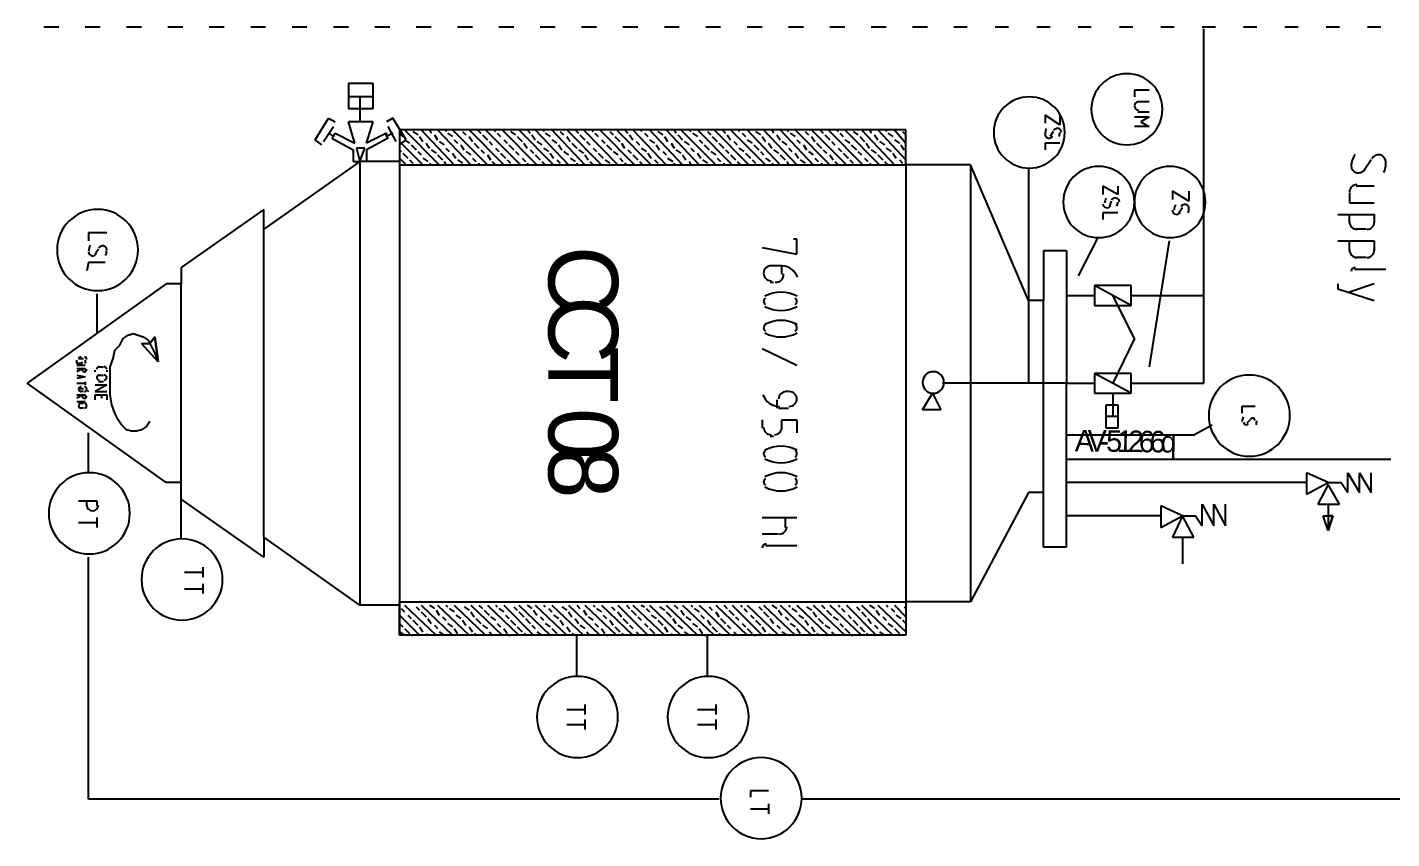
# Model space of a CAD drawing. Header units: millimetres. Extents: x 0 to 33.1, y 1.5 to 45.3.
# Drawn here: x 9.564 to 10.939, y 9.994 to 10.811 of the extents above; entities that cross this region are included whole.
import ezdxf

# ---------------------------------------------------------------- set-up
doc = ezdxf.new("R2010")
doc.units = ezdxf.units.MM
doc.header["$MEASUREMENT"] = 0
doc.layers.get('0').update_dxf_attribs({"linetype": 'CONTINUOUS'})

msp = doc.modelspace()

# ---------------------------------------------------------------- linework, layer by layer
at = {"color": 140, "linetype": 'Continuous'}
for p, q in [((9.59614, 10.8111), (9.58111, 10.8111)), ((9.63781, 10.8111), (9.62278, 10.8111)), ((9.67947, 10.8111), (9.66444, 10.8111)), ((9.72114, 10.8111), (9.70611, 10.8111)), ((9.76281, 10.8111), (9.74778, 10.8111)), ((9.80447, 10.8111), (9.78944, 10.8111)), ((9.84614, 10.8111), (9.83111, 10.8111)), ((9.88781, 10.8111), (9.87278, 10.8111)), ((9.92947, 10.8111), (9.91444, 10.8111)), ((9.97114, 10.8111), (9.95611, 10.8111)), ((10.0128, 10.8111), (9.99778, 10.8111)), ((10.0545, 10.8111), (10.0394, 10.8111)), ((10.0961, 10.8111), (10.0811, 10.8111)), ((10.1378, 10.8111), (10.1228, 10.8111)), ((10.1795, 10.8111), (10.1644, 10.8111)), ((10.2211, 10.8111), (10.2061, 10.8111)), ((10.2628, 10.8111), (10.2478, 10.8111)), ((10.3045, 10.8111), (10.2894, 10.8111)), ((10.3461, 10.8111), (10.3311, 10.8111)), ((10.3878, 10.8111), (10.3728, 10.8111)), ((10.4295, 10.8111), (10.4144, 10.8111)), ((10.4711, 10.8111), (10.4561, 10.8111)), ((10.5111, 10.8111), (10.4978, 10.8111)), ((10.5528, 10.8111), (10.5394, 10.8111)), ((10.5945, 10.8111), (10.5811, 10.8111)), ((10.6361, 10.8111), (10.6228, 10.8111)), ((10.6778, 10.8111), (10.6644, 10.8111)), ((10.7195, 10.8111), (10.7061, 10.8111)), ((10.7611, 10.8111), (10.7478, 10.8111)), ((10.7495, 10.5378), (10.7495, 10.8095)), ((10.8028, 10.8111), (10.7894, 10.8111)), ((10.8445, 10.8111), (10.8311, 10.8111)), ((10.8861, 10.8111), (10.8728, 10.8111)), ((10.9278, 10.8111), (10.9144, 10.8111)), ((9.91276, 10.7544), (9.88781, 10.7544)), ((9.88781, 10.7544), (9.88781, 10.7294)), ((9.91276, 10.7294), (9.91276, 10.7544)), ((10.6944, 10.7478), (10.6795, 10.7478)), ((10.6795, 10.7478), (10.6795, 10.7411)), ((9.91276, 10.7411), (9.88781, 10.7411)), ((9.89947, 10.7411), (9.89947, 10.7161)), ((10.6944, 10.7361), (10.6828, 10.7361)), ((9.85444, 10.6977), (9.86778, 10.7195)), ((9.86778, 10.7195), (9.87446, 10.7161)), ((9.88781, 10.7294), (9.91276, 10.7294)), ((9.93278, 10.7195), (9.92611, 10.7161)), ((9.94612, 10.6977), (9.93278, 10.7195)), ((10.6044, 10.7128), (10.5895, 10.7228)), ((10.5895, 10.7228), (10.5895, 10.7145)), ((10.6044, 10.7228), (10.6044, 10.7128)), ((10.6795, 10.7211), (10.6944, 10.7211)), ((10.6828, 10.7261), (10.6944, 10.7261)), ((10.6944, 10.7211), (10.6861, 10.7161)), ((9.86279, 10.6961), (9.87278, 10.7111)), ((9.86279, 10.6961), (9.87278, 10.7111)), ((9.91276, 10.7161), (9.88781, 10.7161)), ((9.89442, 10.6944), (9.88781, 10.7161)), ((9.90608, 10.6944), (9.91276, 10.7161)), ((9.93608, 10.6961), (9.92779, 10.7111)), ((9.93946, 10.7078), (9.93946, 10.1994)), ((10.4494, 10.7078), (9.93946, 10.7078)), ((9.93946, 10.7078), (9.93946, 10.6728)), ((10.4494, 10.7078), (9.93946, 10.7078)), ((9.94444, 10.7078), (9.97944, 10.6728)), ((9.95281, 10.7061), (9.95779, 10.7028)), ((9.9611, 10.7078), (9.99447, 10.6728)), ((9.96946, 10.7078), (9.97114, 10.7044)), ((9.97775, 10.7078), (10.0111, 10.6728)), ((9.98611, 10.7078), (9.98611, 10.7061)), ((9.99278, 10.7078), (10.0278, 10.6728)), ((10.0028, 10.7061), (10.0061, 10.7028)), ((10.0094, 10.7078), (10.0444, 10.6728)), ((10.0178, 10.7078), (10.0211, 10.7044)), ((10.0261, 10.7078), (10.0611, 10.6728)), ((10.0344, 10.7078), (10.0361, 10.7061)), ((10.0428, 10.7078), (10.0778, 10.6728)), ((10.0511, 10.7061), (10.0561, 10.7028)), ((10.0595, 10.7078), (10.0945, 10.6728)), ((10.0678, 10.7078), (10.0711, 10.7044)), ((10.0761, 10.7078), (10.1094, 10.6728)), ((10.0844, 10.7078), (10.0844, 10.7061)), ((10.0928, 10.7078), (10.1261, 10.6728)), ((10.1011, 10.7061), (10.1044, 10.7028)), ((10.1078, 10.7078), (10.1428, 10.6728)), ((10.1161, 10.7078), (10.1195, 10.7044)), ((10.1245, 10.7078), (10.1594, 10.6728)), ((10.1328, 10.7078), (10.1344, 10.7061)), ((10.1411, 10.7078), (10.1761, 10.6728)), ((10.1511, 10.7061), (10.1545, 10.7028)), ((10.1578, 10.7078), (10.1928, 10.6728)), ((10.1661, 10.7078), (10.1694, 10.7044)), ((10.1744, 10.7078), (10.2078, 10.6728)), ((10.1828, 10.7078), (10.1828, 10.7061)), ((10.1911, 10.7078), (10.2244, 10.6728)), ((10.1994, 10.7061), (10.2044, 10.7028)), ((10.2078, 10.7078), (10.2411, 10.6728)), ((10.2161, 10.7078), (10.2178, 10.7044)), ((10.2228, 10.7078), (10.2578, 10.6728)), ((10.2311, 10.7078), (10.2328, 10.7061)), ((10.2394, 10.7078), (10.2745, 10.6728)), ((10.2495, 10.7061), (10.2528, 10.7028)), ((10.2561, 10.7078), (10.2911, 10.6728)), ((10.2644, 10.7078), (10.2678, 10.7044)), ((10.2728, 10.7078), (10.3078, 10.6728)), ((10.2811, 10.7078), (10.2811, 10.7061)), ((10.2894, 10.7078), (10.3227, 10.6728)), ((10.2978, 10.7061), (10.3028, 10.7028)), ((10.3061, 10.7078), (10.3395, 10.6728)), ((10.3145, 10.7078), (10.3161, 10.7044)), ((10.3227, 10.7078), (10.3561, 10.6728)), ((10.3294, 10.7078), (10.3311, 10.7061)), ((10.3378, 10.7078), (10.3728, 10.6728)), ((10.3478, 10.7061), (10.3511, 10.7028)), ((10.3544, 10.7078), (10.3894, 10.6728)), ((10.3628, 10.7078), (10.3661, 10.7044)), ((10.3711, 10.7078), (10.4061, 10.6728)), ((10.3794, 10.7078), (10.3811, 10.7061)), ((10.3878, 10.7078), (10.4228, 10.6728)), ((10.3961, 10.7061), (10.4011, 10.7028)), ((10.4045, 10.7078), (10.4378, 10.6728)), ((10.4128, 10.7078), (10.4144, 10.7044)), ((10.4211, 10.7078), (10.4494, 10.6778)), ((10.4295, 10.7078), (10.4295, 10.7061)), ((10.4378, 10.7078), (10.4494, 10.6944)), ((10.4461, 10.7061), (10.4494, 10.7028)), ((10.4494, 10.6728), (10.4494, 10.7078)), ((10.4494, 10.6728), (10.4494, 10.7078)), ((10.5978, 10.7061), (10.5945, 10.7011)), ((10.6944, 10.7111), (10.6795, 10.7111)), ((10.6861, 10.7161), (10.6944, 10.7111)), ((9.86111, 10.6928), (9.85444, 10.6977)), ((9.86778, 10.7044), (9.87278, 10.7011)), ((9.87278, 10.7011), (9.8711, 10.6994)), ((9.8711, 10.6994), (9.89279, 10.6878)), ((9.87278, 10.7011), (9.87446, 10.7044)), ((9.87278, 10.7011), (9.87278, 10.7011)), ((9.87446, 10.7044), (9.89442, 10.6944)), ((9.92611, 10.7044), (9.90608, 10.6944)), ((9.92779, 10.6994), (9.90608, 10.6878)), ((9.92611, 10.7011), (9.92611, 10.7044)), ((9.93278, 10.7044), (9.92611, 10.7011)), ((9.92611, 10.7011), (9.92611, 10.7011)), ((9.92611, 10.7011), (9.92779, 10.6994)), ((9.93946, 10.7044), (9.94276, 10.7011)), ((9.93946, 10.6928), (9.94612, 10.6977)), ((9.93946, 10.6961), (9.96278, 10.6728)), ((9.94444, 10.6977), (9.94943, 10.6944)), ((9.95111, 10.6928), (9.95611, 10.6878)), ((9.95942, 10.7011), (9.96278, 10.6961)), ((9.9661, 10.6944), (9.96946, 10.6895)), ((9.97444, 10.7028), (9.97775, 10.6977)), ((9.97944, 10.6961), (9.98443, 10.6928)), ((9.98779, 10.7044), (9.99278, 10.7011)), ((9.99447, 10.6977), (9.99778, 10.6944)), ((10.0011, 10.6928), (10.0044, 10.6878)), ((10.0094, 10.7011), (10.0128, 10.6961)), ((10.0144, 10.6944), (10.0194, 10.6895)), ((10.0228, 10.7028), (10.0278, 10.6977)), ((10.0295, 10.6961), (10.0328, 10.6928)), ((10.0378, 10.7044), (10.0411, 10.7011)), ((10.0444, 10.6977), (10.0478, 10.6944)), ((10.0494, 10.6928), (10.0545, 10.6878)), ((10.0578, 10.7011), (10.0628, 10.6961)), ((10.0645, 10.6944), (10.0678, 10.6895)), ((10.0727, 10.7028), (10.0761, 10.6977)), ((10.0778, 10.6961), (10.0828, 10.6928)), ((10.0861, 10.7044), (10.0911, 10.7011)), ((10.0928, 10.6977), (10.0978, 10.6944)), ((10.0994, 10.6928), (10.1028, 10.6878)), ((10.1078, 10.7011), (10.1111, 10.6961)), ((10.1128, 10.6944), (10.1178, 10.6895)), ((10.1211, 10.7028), (10.1261, 10.6977)), ((10.1278, 10.6961), (10.1311, 10.6928)), ((10.1361, 10.7044), (10.1394, 10.7011)), ((10.1428, 10.6977), (10.1461, 10.6944)), ((10.1478, 10.6928), (10.1528, 10.6878)), ((10.1561, 10.7011), (10.1611, 10.6961)), ((10.1628, 10.6944), (10.1661, 10.6895)), ((10.1711, 10.7028), (10.1744, 10.6977)), ((10.1778, 10.6961), (10.1811, 10.6928)), ((10.1861, 10.7044), (10.1895, 10.7011)), ((10.1911, 10.6977), (10.1961, 10.6944)), ((10.1977, 10.6928), (10.2011, 10.6878)), ((10.2061, 10.7011), (10.2094, 10.6961)), ((10.2128, 10.6944), (10.2161, 10.6895)), ((10.2195, 10.7028), (10.2244, 10.6977)), ((10.2261, 10.6961), (10.2311, 10.6928)), ((10.2344, 10.7044), (10.2394, 10.7011)), ((10.2411, 10.6977), (10.2445, 10.6944)), ((10.2461, 10.6928), (10.2511, 10.6878)), ((10.2544, 10.7011), (10.2594, 10.6961)), ((10.2611, 10.6944), (10.2661, 10.6895)), ((10.2694, 10.7028), (10.2728, 10.6977)), ((10.2761, 10.6961), (10.2795, 10.6928)), ((10.2844, 10.7044), (10.2878, 10.7011)), ((10.2894, 10.6977), (10.2944, 10.6944)), ((10.2961, 10.6928), (10.3011, 10.6878)), ((10.3045, 10.7011), (10.3078, 10.6961)), ((10.3111, 10.6944), (10.3145, 10.6895)), ((10.3194, 10.7028), (10.3227, 10.6977)), ((10.3244, 10.6961), (10.3294, 10.6928)), ((10.3328, 10.7044), (10.3378, 10.7011)), ((10.3395, 10.6977), (10.3428, 10.6944)), ((10.3461, 10.6928), (10.3494, 10.6878)), ((10.3544, 10.7011), (10.3578, 10.6961)), ((10.3594, 10.6944), (10.3644, 10.6895)), ((10.3678, 10.7028), (10.3728, 10.6977)), ((10.3745, 10.6961), (10.3778, 10.6928)), ((10.3828, 10.7044), (10.3861, 10.7011)), ((10.3878, 10.6977), (10.3928, 10.6944)), ((10.3944, 10.6928), (10.3995, 10.6878)), ((10.4028, 10.7011), (10.4078, 10.6961)), ((10.4094, 10.6944), (10.4128, 10.6895)), ((10.4178, 10.7028), (10.4211, 10.6977)), ((10.4228, 10.6961), (10.4278, 10.6928)), ((10.4311, 10.7044), (10.4361, 10.7011)), ((10.4378, 10.6977), (10.4428, 10.6944)), ((10.4444, 10.6928), (10.4477, 10.6878)), ((10.6044, 10.6944), (10.5895, 10.6944)), ((10.5895, 10.6944), (10.5895, 10.6878)), ((10.7495, 10.4528), (10.7495, 10.6994)), ((9.89279, 10.6878), (9.89279, 10.6761)), ((9.90446, 10.6895), (9.89611, 10.6895)), ((9.89611, 10.6895), (9.89947, 10.6761)), ((9.89947, 10.6761), (9.90446, 10.6895)), ((9.90608, 10.6878), (9.90608, 10.6761)), ((9.93946, 10.6878), (9.94114, 10.6861)), ((9.93946, 10.6795), (9.94612, 10.6728)), ((9.94276, 10.6845), (9.94775, 10.6795)), ((9.94943, 10.6778), (9.95281, 10.6744)), ((9.95779, 10.6861), (9.9611, 10.6828)), ((9.96278, 10.6795), (9.96778, 10.6761)), ((9.97114, 10.6878), (9.97613, 10.6845)), ((9.97775, 10.6828), (9.98281, 10.6778)), ((9.98611, 10.6895), (9.98942, 10.6861)), ((9.99278, 10.6845), (9.9961, 10.6795)), ((9.99778, 10.6778), (10.0028, 10.6744)), ((10.0061, 10.6861), (10.0111, 10.6828)), ((10.0128, 10.6795), (10.0161, 10.6761)), ((10.0211, 10.6878), (10.0245, 10.6845)), ((10.0278, 10.6828), (10.0311, 10.6778)), ((10.0361, 10.6895), (10.0394, 10.6861)), ((10.0411, 10.6845), (10.0461, 10.6795)), ((10.0478, 10.6778), (10.0511, 10.6744)), ((10.0561, 10.6861), (10.0595, 10.6828)), ((10.0628, 10.6795), (10.0661, 10.6761)), ((10.0711, 10.6878), (10.0744, 10.6845)), ((10.0761, 10.6828), (10.0811, 10.6778)), ((10.0844, 10.6895), (10.0895, 10.6861)), ((10.0911, 10.6845), (10.0945, 10.6795)), ((10.0978, 10.6778), (10.1011, 10.6744)), ((10.1044, 10.6861), (10.1094, 10.6828)), ((10.1111, 10.6795), (10.1161, 10.6761)), ((10.1195, 10.6878), (10.1245, 10.6845)), ((10.1261, 10.6828), (10.1294, 10.6778)), ((10.1344, 10.6895), (10.1378, 10.6861)), ((10.1394, 10.6845), (10.1444, 10.6795)), ((10.1461, 10.6778), (10.1511, 10.6744)), ((10.1545, 10.6861), (10.1594, 10.6828)), ((10.1611, 10.6795), (10.1644, 10.6761)), ((10.1694, 10.6878), (10.1728, 10.6845)), ((10.1744, 10.6828), (10.1795, 10.6778)), ((10.1828, 10.6895), (10.1878, 10.6861)), ((10.1895, 10.6845), (10.1928, 10.6795)), ((10.1961, 10.6778), (10.1994, 10.6744)), ((10.2044, 10.6861), (10.2078, 10.6828)), ((10.2094, 10.6795), (10.2145, 10.6761)), ((10.2178, 10.6878), (10.2228, 10.6845)), ((10.2244, 10.6828), (10.2278, 10.6778)), ((10.2328, 10.6895), (10.2361, 10.6861)), ((10.2394, 10.6845), (10.2428, 10.6795)), ((10.2445, 10.6778), (10.2495, 10.6744)), ((10.2528, 10.6861), (10.2578, 10.6828)), ((10.2594, 10.6795), (10.2628, 10.6761)), ((10.2678, 10.6878), (10.2711, 10.6845)), ((10.2728, 10.6828), (10.2778, 10.6778)), ((10.2811, 10.6895), (10.2861, 10.6861)), ((10.2878, 10.6845), (10.2928, 10.6795)), ((10.2944, 10.6778), (10.2978, 10.6744)), ((10.3028, 10.6861), (10.3061, 10.6828)), ((10.3078, 10.6795), (10.3128, 10.6761)), ((10.3161, 10.6878), (10.3211, 10.6845)), ((10.3227, 10.6828), (10.3278, 10.6778)), ((10.3311, 10.6895), (10.3344, 10.6861)), ((10.3378, 10.6845), (10.3411, 10.6795)), ((10.3428, 10.6778), (10.3478, 10.6744)), ((10.3511, 10.6861), (10.3561, 10.6828)), ((10.3578, 10.6795), (10.3611, 10.6761)), ((10.3661, 10.6878), (10.3695, 10.6845)), ((10.3728, 10.6828), (10.3761, 10.6778)), ((10.3811, 10.6895), (10.3844, 10.6861)), ((10.3861, 10.6845), (10.3911, 10.6795)), ((10.3928, 10.6778), (10.3961, 10.6744)), ((10.4011, 10.6861), (10.4045, 10.6828)), ((10.4078, 10.6795), (10.4111, 10.6761)), ((10.4144, 10.6878), (10.4194, 10.6845)), ((10.4211, 10.6828), (10.4261, 10.6778)), ((10.4295, 10.6895), (10.4345, 10.6861)), ((10.4361, 10.6845), (10.4395, 10.6795)), ((10.4428, 10.6778), (10.4461, 10.6744)), ((10.9178, 10.6778), (10.9111, 10.6678)), ((9.89947, 10.6761), (9.80279, 10.6078)), ((9.89947, 10.6761), (9.80279, 10.6078)), ((9.89279, 10.6761), (9.89947, 10.6761)), ((9.93946, 10.6761), (9.89947, 10.6761)), ((9.89947, 10.6761), (9.89947, 10.2294)), ((9.93946, 10.6761), (9.89947, 10.6761)), ((9.93946, 10.6761), (9.89947, 10.6761)), ((9.93946, 10.6761), (9.89947, 10.6761)), ((9.90608, 10.6761), (9.89947, 10.6761)), ((9.93946, 10.6728), (10.4494, 10.6728)), ((9.96946, 10.6744), (9.97114, 10.6728)), ((9.98443, 10.6761), (9.98611, 10.6728)), ((10.0194, 10.6744), (10.0194, 10.6728)), ((10.0328, 10.6761), (10.0361, 10.6728)), ((10.0678, 10.6744), (10.0694, 10.6728)), ((10.0828, 10.6761), (10.0861, 10.6728)), ((10.1178, 10.6744), (10.1178, 10.6728)), ((10.1311, 10.6761), (10.1344, 10.6728)), ((10.1661, 10.6744), (10.1678, 10.6728)), ((10.1811, 10.6761), (10.1845, 10.6728)), ((10.2161, 10.6744), (10.2161, 10.6728)), ((10.2311, 10.6761), (10.2328, 10.6728)), ((10.2661, 10.6744), (10.2661, 10.6728)), ((10.2795, 10.6761), (10.2828, 10.6728)), ((10.3145, 10.6744), (10.3161, 10.6728)), ((10.3294, 10.6761), (10.3311, 10.6728)), ((10.3644, 10.6744), (10.3644, 10.6728)), ((10.3778, 10.6761), (10.3811, 10.6728)), ((10.4128, 10.6744), (10.4144, 10.6728)), ((10.4278, 10.6761), (10.4311, 10.6728)), ((10.5144, 10.6728), (10.4494, 10.6728)), ((10.4494, 10.6728), (10.4494, 10.2328)), ((10.5727, 10.5361), (10.5144, 10.6728)), ((10.5144, 10.6728), (10.5144, 10.2328)), ((10.5727, 10.6694), (10.5727, 10.4528)), ((10.6628, 10.6428), (10.6478, 10.6511)), ((10.6478, 10.6511), (10.6478, 10.6428)), ((10.6628, 10.6511), (10.6628, 10.6428)), ((10.9211, 10.6511), (10.9028, 10.6511)), ((10.7344, 10.6361), (10.7178, 10.6461)), ((10.7178, 10.6461), (10.7178, 10.6378)), ((10.7344, 10.6461), (10.7344, 10.6361)), ((10.8961, 10.6444), (10.8961, 10.6344)), ((9.80279, 10.6278), (9.71946, 10.5694)), ((9.80279, 10.6078), (9.80279, 10.6278)), ((10.6628, 10.6245), (10.6478, 10.6245)), ((10.6478, 10.6245), (10.6478, 10.6178)), ((10.6561, 10.6361), (10.6545, 10.6311)), ((10.7278, 10.6294), (10.7244, 10.6245)), ((10.8844, 10.6228), (10.9211, 10.6228)), ((10.8961, 10.6344), (10.9211, 10.6344)), ((10.8961, 10.6144), (10.8961, 10.6228)), ((10.9211, 10.6228), (10.9211, 10.6144)), ((9.64442, 10.6044), (9.62608, 10.6044)), ((9.62608, 10.6044), (9.62608, 10.5961)), ((9.80279, 10.2978), (9.80279, 10.6078)), ((10.3395, 10.5978), (10.3361, 10.5978)), ((10.3395, 10.5828), (10.3395, 10.5978)), ((10.6428, 10.5994), (10.6228, 10.5611)), ((10.7145, 10.5961), (10.6944, 10.4695)), ((10.8844, 10.5961), (10.9211, 10.5961)), ((10.8961, 10.5861), (10.8961, 10.5961)), ((10.9128, 10.6078), (10.9028, 10.6078)), ((10.9211, 10.5961), (10.9211, 10.5861)), ((9.63613, 10.5878), (9.63276, 10.5828)), ((10.3045, 10.5895), (10.3395, 10.5828)), ((10.6111, 10.5861), (10.5878, 10.5861)), ((10.5878, 10.5861), (10.5878, 10.5361)), ((10.6111, 10.5861), (10.6111, 10.4528)), ((9.62608, 10.5744), (9.62446, 10.5661)), ((9.64279, 10.5744), (9.62608, 10.5744)), ((9.71946, 10.5694), (9.71946, 10.5528)), ((10.3244, 10.5711), (10.3128, 10.5711)), ((10.3244, 10.5628), (10.3244, 10.5711)), ((10.9011, 10.5678), (10.9328, 10.5678)), ((10.9128, 10.5794), (10.9028, 10.5794)), ((10.3128, 10.5545), (10.3161, 10.5545)), ((9.70443, 10.5528), (9.56446, 10.4528)), ((9.63444, 10.5428), (9.63444, 10.5028)), ((9.71946, 10.5528), (9.70443, 10.5528)), ((9.71946, 10.3528), (9.71946, 10.5528)), ((10.6111, 10.5411), (10.6394, 10.5411)), ((10.6761, 10.5511), (10.6394, 10.5511)), ((10.6394, 10.5511), (10.6394, 10.5311)), ((10.6761, 10.5311), (10.6394, 10.5511)), ((10.6795, 10.4978), (10.6578, 10.5411)), ((10.6761, 10.5311), (10.6761, 10.5511)), ((10.6761, 10.5411), (10.7495, 10.5411)), ((10.8844, 10.5528), (10.8844, 10.5478)), ((10.8844, 10.5478), (10.9211, 10.5361)), ((10.9211, 10.5528), (10.8961, 10.5444)), ((10.5878, 10.5361), (10.5727, 10.5361)), ((10.5878, 10.3428), (10.5878, 10.5361)), ((10.6394, 10.5311), (10.6761, 10.5311)), ((9.66114, 10.4978), (9.66613, 10.5011)), ((9.66613, 10.5011), (9.67111, 10.5028)), ((9.67111, 10.5028), (9.67611, 10.5011)), ((9.67611, 10.5011), (9.6811, 10.4995)), ((9.6811, 10.4995), (9.68608, 10.4961)), ((9.69276, 10.4995), (9.68778, 10.4928)), ((9.68778, 10.4928), (9.69276, 10.4995)), ((9.69612, 10.4744), (9.69276, 10.4995)), ((9.69276, 10.4995), (9.69612, 10.4744)), ((9.6511, 10.4778), (9.65278, 10.4861)), ((9.65278, 10.4861), (9.65776, 10.4911)), ((9.65776, 10.4911), (9.66114, 10.4978)), ((9.69612, 10.4744), (9.67947, 10.4928)), ((9.67947, 10.4928), (9.68778, 10.4928)), ((9.67947, 10.4928), (9.68778, 10.4928)), ((9.69612, 10.4744), (9.67947, 10.4928)), ((9.68608, 10.4961), (9.68946, 10.4894)), ((9.68946, 10.4894), (9.69276, 10.4828)), ((10.3045, 10.4878), (10.3395, 10.4711)), ((10.6795, 10.4978), (10.6578, 10.4528)), ((9.61442, 10.4728), (9.61442, 10.4761)), ((9.61947, 10.4728), (9.61442, 10.4728)), ((9.61778, 10.4778), (9.6211, 10.4778)), ((9.61947, 10.4744), (9.61947, 10.4728)), ((9.62278, 10.4761), (9.62278, 10.4728)), ((9.64779, 10.4695), (9.6511, 10.4778)), ((9.69276, 10.4828), (9.69612, 10.4744)), ((9.61442, 10.4711), (9.62278, 10.4711)), ((9.61442, 10.4678), (9.62278, 10.4678)), ((9.61778, 10.4661), (9.61442, 10.4645)), ((9.61442, 10.4611), (9.62278, 10.4594)), ((9.62278, 10.4594), (9.61442, 10.4578)), ((9.61778, 10.4678), (9.61778, 10.4661)), ((9.61778, 10.4578), (9.61778, 10.4611)), ((9.62278, 10.4678), (9.62278, 10.4661)), ((9.63276, 10.4645), (9.63276, 10.4661)), ((9.63613, 10.4695), (9.64111, 10.4695)), ((9.63613, 10.4611), (9.64111, 10.4611)), ((9.64442, 10.4661), (9.64442, 10.4645)), ((9.64779, 10.4594), (9.64779, 10.4695)), ((9.64779, 10.4494), (9.64779, 10.4594)), ((10.6761, 10.4628), (10.6394, 10.4628)), ((10.6394, 10.4628), (10.6394, 10.4428)), ((10.6761, 10.4428), (10.6394, 10.4628)), ((10.6761, 10.4428), (10.6761, 10.4628)), ((9.70443, 10.3528), (9.56446, 10.4528)), ((9.61442, 10.4528), (9.62278, 10.4528)), ((9.61778, 10.4477), (9.6211, 10.4477)), ((9.6211, 10.4444), (9.61778, 10.4444)), ((9.62278, 10.4544), (9.62278, 10.4511)), ((9.62446, 10.4461), (9.62608, 10.4444)), ((9.63276, 10.4511), (9.64442, 10.4511)), ((9.64442, 10.4511), (9.63276, 10.4444)), ((9.63276, 10.4444), (9.64442, 10.4444)), ((9.64111, 10.4544), (9.63613, 10.4544)), ((9.64779, 10.4411), (9.64779, 10.4494)), ((10.3311, 10.4444), (10.3278, 10.4444)), ((10.6111, 10.4528), (10.4861, 10.4528)), ((10.6111, 10.4528), (10.6394, 10.4528)), ((10.6111, 10.2878), (10.6111, 10.4528)), ((10.6761, 10.4528), (10.7495, 10.4528)), ((9.61442, 10.4411), (9.62278, 10.4411)), ((9.61778, 10.4395), (9.61442, 10.4378)), ((9.61442, 10.4345), (9.62278, 10.4345)), ((9.61778, 10.4411), (9.61778, 10.4395)), ((9.61778, 10.4328), (9.6211, 10.4328)), ((9.62278, 10.4411), (9.62278, 10.4395)), ((9.63276, 10.4361), (9.63276, 10.4411)), ((9.63276, 10.4411), (9.64442, 10.4411)), ((9.63943, 10.4378), (9.63943, 10.4411)), ((9.64442, 10.4411), (9.64442, 10.4361)), ((9.64947, 10.4311), (9.64779, 10.4411)), ((9.65278, 10.4228), (9.64947, 10.4311)), ((10.3194, 10.4361), (10.3194, 10.4278)), ((10.4661, 10.4261), (10.4761, 10.4428)), ((10.4761, 10.4428), (10.4844, 10.4261)), ((10.6394, 10.4428), (10.6761, 10.4428)), ((10.6511, 10.4311), (10.6628, 10.4311)), ((10.6511, 10.4078), (10.6511, 10.4311)), ((10.6578, 10.4428), (10.6578, 10.4194)), ((10.6628, 10.4311), (10.6628, 10.4078)), ((9.6211, 10.4278), (9.61778, 10.4278)), ((9.65608, 10.4161), (9.65278, 10.4228)), ((10.3211, 10.4278), (10.3311, 10.4278)), ((10.4844, 10.4261), (10.4661, 10.4261)), ((10.6628, 10.4194), (10.6511, 10.4194)), ((10.8011, 10.4295), (10.7878, 10.4295)), ((10.7878, 10.4295), (10.7878, 10.4228)), ((9.62608, 10.3628), (9.62608, 10.4028)), ((9.65944, 10.4111), (9.65608, 10.4161)), ((9.66444, 10.4061), (9.65944, 10.4111)), ((9.66943, 10.4045), (9.66444, 10.4061)), ((9.67443, 10.4045), (9.66943, 10.4045)), ((9.67947, 10.4061), (9.67443, 10.4045)), ((9.68446, 10.4094), (9.67947, 10.4061)), ((9.68778, 10.4144), (9.68446, 10.4094)), ((10.3045, 10.4161), (10.3045, 10.4078)), ((10.3244, 10.4078), (10.3244, 10.4161)), ((10.3244, 10.4161), (10.3395, 10.4161)), ((10.3395, 10.4161), (10.3395, 10.4028)), ((10.6628, 10.4078), (10.6511, 10.4078)), ((10.7394, 10.4011), (10.7578, 10.4111)), ((10.7961, 10.4161), (10.7928, 10.4128)), ((10.3128, 10.3995), (10.3161, 10.3995)), ((10.6111, 10.4011), (10.7394, 10.4011)), ((10.9378, 10.3761), (10.6111, 10.3761)), ((10.8745, 10.3528), (10.8528, 10.3628)), ((10.8528, 10.3628), (10.8528, 10.3411)), ((10.8944, 10.3428), (10.8944, 10.3628)), ((10.8944, 10.3628), (10.9061, 10.3428)), ((10.9061, 10.3428), (10.9061, 10.3628)), ((10.9061, 10.3628), (10.9178, 10.3428)), ((10.9178, 10.3428), (10.9178, 10.3628)), ((9.71946, 10.3528), (9.70443, 10.3528)), ((9.71946, 10.3361), (9.71946, 10.3528)), ((10.8528, 10.3528), (10.6111, 10.3528)), ((10.8528, 10.3411), (10.8745, 10.3528)), ((10.8745, 10.3511), (10.8644, 10.3311)), ((10.8745, 10.3528), (10.8878, 10.3528)), ((10.8861, 10.3311), (10.8745, 10.3511)), ((10.8878, 10.3528), (10.8944, 10.3428)), ((9.6161, 10.3344), (9.63444, 10.3344)), ((9.62446, 10.3294), (9.62446, 10.3344)), ((9.63444, 10.3344), (9.63444, 10.3294)), ((9.80279, 10.2778), (9.71946, 10.3361)), ((9.71946, 10.2961), (9.71946, 10.3361)), ((10.5727, 10.3428), (10.5144, 10.2328)), ((10.5878, 10.3428), (10.5727, 10.3428)), ((10.5878, 10.2878), (10.5878, 10.3428)), ((10.7278, 10.3194), (10.7061, 10.3294)), ((10.7061, 10.3294), (10.7061, 10.3078)), ((10.7478, 10.3095), (10.7478, 10.3311)), ((10.7478, 10.3311), (10.7594, 10.3095)), ((10.7594, 10.3095), (10.7594, 10.3311)), ((10.7594, 10.3311), (10.7711, 10.3095)), ((10.7711, 10.3095), (10.7711, 10.3311)), ((10.8644, 10.3311), (10.8861, 10.3311)), ((10.8745, 10.3311), (10.8745, 10.3045)), ((9.6161, 10.3128), (9.63444, 10.3128)), ((9.63444, 10.3178), (9.63444, 10.3078)), ((10.3045, 10.3178), (10.3395, 10.3178)), ((10.3278, 10.3178), (10.3278, 10.3078)), ((10.7061, 10.3194), (10.6111, 10.3194)), ((10.7061, 10.3078), (10.7278, 10.3194)), ((10.7278, 10.3194), (10.7178, 10.2978)), ((10.7394, 10.2978), (10.7278, 10.3194)), ((10.7278, 10.3194), (10.7411, 10.3194)), ((10.7411, 10.3194), (10.7478, 10.3095)), ((10.8745, 10.3045), (10.8695, 10.3194)), ((10.8695, 10.3194), (10.8745, 10.3194)), ((10.8745, 10.3045), (10.8794, 10.3194)), ((10.8794, 10.3194), (10.8745, 10.3194)), ((10.8745, 10.3194), (10.8794, 10.3194)), ((10.8794, 10.3194), (10.8745, 10.3045)), ((9.80279, 10.2978), (9.80279, 10.2778)), ((9.89947, 10.2294), (9.80279, 10.2978)), ((9.89947, 10.2294), (9.80279, 10.2978)), ((10.3211, 10.3011), (10.3045, 10.3011)), ((10.7178, 10.2978), (10.7394, 10.2978)), ((10.7278, 10.2978), (10.7278, 10.2711)), ((10.3078, 10.2894), (10.3395, 10.2894)), ((10.6111, 10.2878), (10.5878, 10.2878)), ((9.62608, 10.0344), (9.62608, 10.2778)), ((9.7411, 10.2678), (9.7411, 10.2578)), ((9.72276, 10.2628), (9.7411, 10.2628)), ((9.72276, 10.2461), (9.7411, 10.2461)), ((9.7411, 10.2511), (9.7411, 10.2411)), ((9.93946, 10.2294), (9.89947, 10.2294)), ((9.93946, 10.2294), (9.89947, 10.2294)), ((9.93946, 10.1994), (9.93946, 10.2328)), ((9.93946, 10.2328), (10.4494, 10.2328)), ((9.94114, 10.2261), (9.94444, 10.2228)), ((9.94444, 10.2294), (9.97613, 10.1994)), ((9.95611, 10.2278), (9.95942, 10.2244)), ((9.9611, 10.2294), (9.99278, 10.1994)), ((9.96946, 10.2294), (9.97444, 10.2261)), ((9.97613, 10.2244), (9.97944, 10.2195)), ((9.97775, 10.2294), (10.0094, 10.1994)), ((9.98611, 10.2294), (9.98779, 10.2278)), ((9.98942, 10.2261), (9.99447, 10.2228)), ((9.99447, 10.2294), (10.0261, 10.1994)), ((10.0044, 10.2278), (10.0094, 10.2244)), ((10.0111, 10.2294), (10.0428, 10.1994)), ((10.0194, 10.2294), (10.0228, 10.2261)), ((10.0245, 10.2244), (10.0295, 10.2195)), ((10.0278, 10.2294), (10.0595, 10.1994)), ((10.0361, 10.2294), (10.0378, 10.2278)), ((10.0394, 10.2261), (10.0444, 10.2228)), ((10.0444, 10.2294), (10.0744, 10.1994)), ((10.0545, 10.2278), (10.0578, 10.2244)), ((10.0595, 10.2294), (10.0911, 10.1994)), ((10.0678, 10.2294), (10.0727, 10.2261)), ((10.0744, 10.2244), (10.0778, 10.2195)), ((10.0761, 10.2294), (10.1078, 10.1994)), ((10.0844, 10.2294), (10.0861, 10.2278)), ((10.0895, 10.2261), (10.0928, 10.2228)), ((10.0928, 10.2294), (10.1245, 10.1994)), ((10.1028, 10.2278), (10.1078, 10.2244)), ((10.1094, 10.2294), (10.1411, 10.1994)), ((10.1178, 10.2294), (10.1211, 10.2261)), ((10.1245, 10.2244), (10.1278, 10.2195)), ((10.1261, 10.2294), (10.1578, 10.1994)), ((10.1344, 10.2294), (10.1361, 10.2278)), ((10.1378, 10.2261), (10.1428, 10.2228)), ((10.1428, 10.2294), (10.1744, 10.1994)), ((10.1528, 10.2278), (10.1561, 10.2244)), ((10.1594, 10.2294), (10.1895, 10.1994)), ((10.1678, 10.2294), (10.1711, 10.2261)), ((10.1728, 10.2244), (10.1778, 10.2195)), ((10.1744, 10.2294), (10.2061, 10.1994)), ((10.1828, 10.2294), (10.1861, 10.2278)), ((10.1878, 10.2261), (10.1911, 10.2228)), ((10.1911, 10.2294), (10.2228, 10.1994)), ((10.2011, 10.2278), (10.2061, 10.2244)), ((10.2078, 10.2294), (10.2394, 10.1994)), ((10.2161, 10.2294), (10.2195, 10.2261)), ((10.2228, 10.2244), (10.2261, 10.2195)), ((10.2244, 10.2294), (10.2561, 10.1994)), ((10.2328, 10.2294), (10.2344, 10.2278)), ((10.2361, 10.2261), (10.2411, 10.2228)), ((10.2411, 10.2294), (10.2728, 10.1994)), ((10.2511, 10.2278), (10.2544, 10.2244)), ((10.2578, 10.2294), (10.2894, 10.1994)), ((10.2661, 10.2294), (10.2694, 10.2261)), ((10.2711, 10.2244), (10.2761, 10.2195)), ((10.2745, 10.2294), (10.3045, 10.1994)), ((10.2828, 10.2294), (10.2844, 10.2278)), ((10.2861, 10.2261), (10.2894, 10.2228)), ((10.2894, 10.2294), (10.3211, 10.1994)), ((10.3011, 10.2278), (10.3045, 10.2244)), ((10.3061, 10.2294), (10.3378, 10.1994)), ((10.3145, 10.2294), (10.3194, 10.2261)), ((10.3211, 10.2244), (10.3244, 10.2195)), ((10.3227, 10.2294), (10.3544, 10.1994)), ((10.3311, 10.2294), (10.3328, 10.2278)), ((10.3344, 10.2261), (10.3395, 10.2228)), ((10.3395, 10.2294), (10.3711, 10.1994)), ((10.3494, 10.2278), (10.3544, 10.2244)), ((10.3561, 10.2294), (10.3878, 10.1994)), ((10.3644, 10.2294), (10.3678, 10.2261)), ((10.3695, 10.2244), (10.3745, 10.2195)), ((10.3728, 10.2294), (10.4045, 10.1994)), ((10.3811, 10.2294), (10.3828, 10.2278)), ((10.3844, 10.2261), (10.3878, 10.2228)), ((10.3894, 10.2294), (10.4194, 10.1994)), ((10.3995, 10.2278), (10.4028, 10.2244)), ((10.4045, 10.2294), (10.4361, 10.1994)), ((10.4128, 10.2294), (10.4178, 10.2261)), ((10.4194, 10.2244), (10.4228, 10.2195)), ((10.4211, 10.2294), (10.4494, 10.2028)), ((10.4295, 10.2294), (10.4311, 10.2278)), ((10.4345, 10.2261), (10.4378, 10.2228)), ((10.4378, 10.2294), (10.4494, 10.2178)), ((10.4477, 10.2278), (10.4494, 10.2261)), ((10.5144, 10.2328), (10.4494, 10.2328)), ((10.4494, 10.2328), (10.4494, 10.1994)), ((10.4494, 10.2328), (10.4494, 10.1994)), ((9.93946, 10.2195), (9.95942, 10.1994)), ((9.93946, 10.2111), (9.94276, 10.2078)), ((9.94775, 10.2195), (9.95111, 10.2161)), ((9.95281, 10.2145), (9.95779, 10.2094)), ((9.9611, 10.2228), (9.9661, 10.2178)), ((9.96778, 10.2161), (9.97114, 10.2111)), ((9.98281, 10.2178), (9.98611, 10.2145)), ((9.98779, 10.2111), (9.99278, 10.2078)), ((9.9961, 10.2195), (10.0011, 10.2161)), ((10.0028, 10.2145), (10.0061, 10.2094)), ((10.0111, 10.2228), (10.0144, 10.2178)), ((10.0161, 10.2161), (10.0211, 10.2111)), ((10.0311, 10.2178), (10.0361, 10.2145)), ((10.0378, 10.2111), (10.0411, 10.2078)), ((10.0461, 10.2195), (10.0494, 10.2161)), ((10.0511, 10.2145), (10.0561, 10.2094)), ((10.0595, 10.2228), (10.0645, 10.2178)), ((10.0661, 10.2161), (10.0711, 10.2111)), ((10.0811, 10.2178), (10.0844, 10.2145)), ((10.0861, 10.2111), (10.0911, 10.2078)), ((10.0945, 10.2195), (10.0994, 10.2161)), ((10.1011, 10.2145), (10.1044, 10.2094)), ((10.1094, 10.2228), (10.1128, 10.2178)), ((10.1161, 10.2161), (10.1195, 10.2111)), ((10.1294, 10.2178), (10.1344, 10.2145)), ((10.1361, 10.2111), (10.1394, 10.2078)), ((10.1444, 10.2195), (10.1478, 10.2161)), ((10.1511, 10.2145), (10.1545, 10.2094)), ((10.1594, 10.2228), (10.1628, 10.2178)), ((10.1644, 10.2161), (10.1694, 10.2111)), ((10.1795, 10.2178), (10.1828, 10.2145)), ((10.1861, 10.2111), (10.1895, 10.2078)), ((10.1928, 10.2195), (10.1977, 10.2161)), ((10.1994, 10.2145), (10.2044, 10.2094)), ((10.2078, 10.2228), (10.2128, 10.2178)), ((10.2145, 10.2161), (10.2178, 10.2111)), ((10.2278, 10.2178), (10.2328, 10.2145)), ((10.2344, 10.2111), (10.2394, 10.2078)), ((10.2428, 10.2195), (10.2461, 10.2161)), ((10.2495, 10.2145), (10.2528, 10.2094)), ((10.2578, 10.2228), (10.2611, 10.2178)), ((10.2628, 10.2161), (10.2678, 10.2111)), ((10.2778, 10.2178), (10.2811, 10.2145)), ((10.2844, 10.2111), (10.2878, 10.2078)), ((10.2928, 10.2195), (10.2961, 10.2161)), ((10.2978, 10.2145), (10.3028, 10.2094)), ((10.3061, 10.2228), (10.3111, 10.2178)), ((10.3128, 10.2161), (10.3161, 10.2111)), ((10.3278, 10.2178), (10.3311, 10.2145)), ((10.3328, 10.2111), (10.3378, 10.2078)), ((10.3411, 10.2195), (10.3461, 10.2161)), ((10.3478, 10.2145), (10.3511, 10.2094)), ((10.3561, 10.2228), (10.3594, 10.2178)), ((10.3611, 10.2161), (10.3661, 10.2111)), ((10.3761, 10.2178), (10.3811, 10.2145)), ((10.3828, 10.2111), (10.3861, 10.2078)), ((10.3911, 10.2195), (10.3944, 10.2161)), ((10.3961, 10.2145), (10.4011, 10.2094)), ((10.4045, 10.2228), (10.4094, 10.2178)), ((10.4111, 10.2161), (10.4144, 10.2111)), ((10.4261, 10.2178), (10.4295, 10.2145)), ((10.4311, 10.2111), (10.4361, 10.2078)), ((10.4395, 10.2195), (10.4444, 10.2161)), ((10.4461, 10.2145), (10.4494, 10.2111)), ((9.93946, 10.2028), (9.94444, 10.1994)), ((10.4494, 10.1994), (9.93946, 10.1994)), ((10.4494, 10.1994), (9.93946, 10.1994)), ((9.94444, 10.2061), (9.94943, 10.2011)), ((9.95111, 10.1994), (9.95281, 10.1994)), ((9.95942, 10.2078), (9.96278, 10.2028)), ((9.9661, 10.2011), (9.96778, 10.1994)), ((9.97444, 10.2094), (9.97775, 10.2061)), ((9.97944, 10.2028), (9.98443, 10.1994)), ((9.99447, 10.2061), (9.99778, 10.2011)), ((10.0011, 10.1994), (10.0011, 10.1994)), ((10.0094, 10.2078), (10.0128, 10.2028)), ((10.0144, 10.2011), (10.0178, 10.1994)), ((10.0228, 10.2094), (10.0278, 10.2061)), ((10.0295, 10.2028), (10.0328, 10.1994)), ((10.0444, 10.2061), (10.0478, 10.2011)), ((10.0494, 10.1994), (10.0511, 10.1994)), ((10.0578, 10.2078), (10.0628, 10.2028)), ((10.0645, 10.2011), (10.0678, 10.1994)), ((10.0727, 10.2094), (10.0761, 10.2061)), ((10.0778, 10.2028), (10.0828, 10.1994)), ((10.0928, 10.2061), (10.0978, 10.2011)), ((10.0994, 10.1994), (10.0994, 10.1994)), ((10.1078, 10.2078), (10.1111, 10.2028)), ((10.1128, 10.2011), (10.1161, 10.1994)), ((10.1178, 10.1578), (10.1178, 10.1994)), ((10.1211, 10.2094), (10.1261, 10.2061)), ((10.1278, 10.2028), (10.1311, 10.1994)), ((10.1428, 10.2061), (10.1461, 10.2011)), ((10.1478, 10.1994), (10.1495, 10.1994)), ((10.1561, 10.2078), (10.1611, 10.2028)), ((10.1628, 10.2011), (10.1661, 10.1994)), ((10.1711, 10.2094), (10.1744, 10.2061)), ((10.1778, 10.2028), (10.1811, 10.1994)), ((10.1911, 10.2061), (10.1961, 10.2011)), ((10.1977, 10.1994), (10.1977, 10.1994)), ((10.2061, 10.2078), (10.2094, 10.2028)), ((10.2128, 10.2011), (10.2145, 10.1994)), ((10.2195, 10.2094), (10.2244, 10.2061)), ((10.2261, 10.2028), (10.2311, 10.1994)), ((10.2411, 10.2061), (10.2445, 10.2011)), ((10.2461, 10.1994), (10.2478, 10.1994)), ((10.2495, 10.1578), (10.2495, 10.1994)), ((10.2544, 10.2078), (10.2594, 10.2028)), ((10.2611, 10.2011), (10.2644, 10.1994)), ((10.2694, 10.2094), (10.2728, 10.2061)), ((10.2761, 10.2028), (10.2795, 10.1994)), ((10.2894, 10.2061), (10.2944, 10.2011)), ((10.2961, 10.1994), (10.2978, 10.1994)), ((10.3045, 10.2078), (10.3078, 10.2028)), ((10.3111, 10.2011), (10.3128, 10.1994)), ((10.3194, 10.2094), (10.3227, 10.2061)), ((10.3244, 10.2028), (10.3294, 10.1994)), ((10.3395, 10.2061), (10.3428, 10.2011)), ((10.3461, 10.1994), (10.3461, 10.1994)), ((10.3544, 10.2078), (10.3578, 10.2028)), ((10.3594, 10.2011), (10.3628, 10.1994)), ((10.3678, 10.2094), (10.3728, 10.2061)), ((10.3745, 10.2028), (10.3778, 10.1994)), ((10.3878, 10.2061), (10.3928, 10.2011)), ((10.3944, 10.1994), (10.3961, 10.1994)), ((10.4028, 10.2078), (10.4078, 10.2028)), ((10.4094, 10.2011), (10.4128, 10.1994)), ((10.4178, 10.2094), (10.4211, 10.2061)), ((10.4228, 10.2028), (10.4278, 10.1994)), ((10.4378, 10.2061), (10.4428, 10.2011)), ((10.4444, 10.1994), (10.4444, 10.1994)), ((10.1261, 10.1294), (10.1261, 10.1195)), ((10.2578, 10.1294), (10.2578, 10.1195)), ((10.1078, 10.1245), (10.1261, 10.1245)), ((10.1261, 10.1144), (10.1261, 10.1044)), ((10.2394, 10.1245), (10.2578, 10.1245)), ((10.2578, 10.1144), (10.2578, 10.1044)), ((10.1078, 10.1094), (10.1261, 10.1094)), ((10.2394, 10.1094), (10.2578, 10.1094)), ((10.2611, 10.0344), (9.62608, 10.0344)), ((10.3111, 10.0428), (10.2928, 10.0428)), ((10.2928, 10.0428), (10.2928, 10.0361)), ((10.9794, 10.0344), (10.3445, 10.0344)), ((10.2928, 10.0245), (10.3111, 10.0245)), ((10.3111, 10.0295), (10.3111, 10.0194))]:
    msp.add_line(p, q, dxfattribs=at)
for points in [[(10.6719, 10.7644), (10.6521, 10.7644), (10.6361, 10.7484), (10.6361, 10.7286)], [(10.7078, 10.7286), (10.7078, 10.7484), (10.6917, 10.7644), (10.6719, 10.7644)], [(10.5736, 10.7411), (10.5538, 10.7411), (10.5378, 10.725), (10.5378, 10.7053)], [(10.6094, 10.7053), (10.6094, 10.725), (10.5934, 10.7411), (10.5736, 10.7411)], [(10.6837, 10.7361), (10.6813, 10.7361), (10.6795, 10.7343), (10.6795, 10.732)], [(10.6361, 10.7286), (10.6361, 10.7088), (10.6521, 10.6928), (10.6719, 10.6928)], [(10.6719, 10.6928), (10.6917, 10.6928), (10.7078, 10.7088), (10.7078, 10.7286)], [(10.6795, 10.732), (10.6794, 10.7297), (10.6813, 10.7278), (10.6836, 10.7278)], [(10.5378, 10.7053), (10.5378, 10.6855), (10.5538, 10.6694), (10.5736, 10.6694)], [(10.5736, 10.6694), (10.5934, 10.6694), (10.6094, 10.6855), (10.6094, 10.7053)], [(10.5911, 10.7089), (10.5901, 10.7075), (10.5895, 10.7058), (10.5895, 10.704)], [(10.6029, 10.7093), (10.6011, 10.7098), (10.5991, 10.7089), (10.5982, 10.7072)], [(10.6061, 10.7053), (10.6061, 10.7072), (10.6048, 10.7089), (10.6029, 10.7093)], [(10.6036, 10.7011), (10.6042, 10.7024), (10.6044, 10.7038), (10.6044, 10.7051)], [(10.5895, 10.7036), (10.5895, 10.7017), (10.5908, 10.7), (10.5926, 10.6995)], [(10.5926, 10.6995), (10.5945, 10.6991), (10.5964, 10.7), (10.5973, 10.7017)], [(10.9018, 10.6831), (10.8994, 10.6795), (10.8979, 10.6755), (10.8978, 10.6712)], [(10.927, 10.6826), (10.9236, 10.6834), (10.9201, 10.6818), (10.9186, 10.6787)], [(10.9328, 10.6753), (10.9328, 10.6788), (10.9304, 10.6818), (10.927, 10.6826)], [(10.6436, 10.6711), (10.6238, 10.6711), (10.6078, 10.6551), (10.6078, 10.6352)], [(10.6795, 10.6352), (10.6795, 10.6551), (10.6634, 10.6711), (10.6436, 10.6711)], [(10.7153, 10.6711), (10.6955, 10.6711), (10.6795, 10.6551), (10.6795, 10.6352)], [(10.7511, 10.6352), (10.7511, 10.6551), (10.7351, 10.6711), (10.7153, 10.6711)], [(10.8978, 10.6719), (10.8978, 10.6685), (10.9002, 10.6654), (10.9035, 10.6647)], [(10.9035, 10.6647), (10.9069, 10.6638), (10.9104, 10.6655), (10.9119, 10.6686)], [(10.9308, 10.6649), (10.9321, 10.6681), (10.9327, 10.6716), (10.9328, 10.675)], [(10.9036, 10.6528), (10.8995, 10.6528), (10.8961, 10.6494), (10.8961, 10.6453)], [(10.6511, 10.6388), (10.6501, 10.6374), (10.6495, 10.6357), (10.6495, 10.6341)], [(10.6612, 10.6393), (10.6594, 10.6398), (10.6574, 10.6389), (10.6566, 10.6372)], [(10.6644, 10.6352), (10.6644, 10.6372), (10.6631, 10.6389), (10.6612, 10.6393)], [(9.63525, 10.6278), (9.61274, 10.6278), (9.59446, 10.6095), (9.59446, 10.587)], [(9.67611, 10.587), (9.67611, 10.6095), (9.65782, 10.6278), (9.63525, 10.6278)], [(10.6078, 10.6352), (10.6078, 10.6155), (10.6238, 10.5994), (10.6436, 10.5994)], [(10.6436, 10.5994), (10.6634, 10.5994), (10.6795, 10.6155), (10.6795, 10.6352)], [(10.6478, 10.6336), (10.6478, 10.6317), (10.6491, 10.63), (10.6509, 10.6296)], [(10.6509, 10.6296), (10.6528, 10.6291), (10.6548, 10.63), (10.6557, 10.6317)], [(10.6619, 10.6311), (10.6625, 10.6324), (10.6628, 10.6337), (10.6628, 10.6351)], [(10.6795, 10.6352), (10.6795, 10.6155), (10.6955, 10.5994), (10.7153, 10.5994)], [(10.7153, 10.5994), (10.7351, 10.5994), (10.7511, 10.6155), (10.7511, 10.6352)], [(10.7178, 10.627), (10.7178, 10.6251), (10.7191, 10.6234), (10.721, 10.6229)], [(10.7211, 10.6322), (10.7201, 10.6308), (10.7195, 10.6291), (10.7195, 10.6274)], [(10.721, 10.6229), (10.7228, 10.6224), (10.7248, 10.6233), (10.7256, 10.6251)], [(10.7313, 10.6327), (10.7294, 10.6331), (10.7274, 10.6322), (10.7266, 10.6305)], [(10.7344, 10.6286), (10.7344, 10.6305), (10.7331, 10.6322), (10.7313, 10.6327)], [(10.7336, 10.6245), (10.7342, 10.6257), (10.7344, 10.6271), (10.7344, 10.6284)], [(10.8961, 10.6153), (10.8961, 10.6111), (10.8995, 10.6078), (10.9036, 10.6078)], [(10.9136, 10.6078), (10.9178, 10.6078), (10.9211, 10.6111), (10.9211, 10.6153)], [(9.59446, 10.587), (9.59446, 10.5644), (9.61274, 10.5461), (9.63525, 10.5461)], [(9.62608, 10.5853), (9.62608, 10.5834), (9.62744, 10.5817), (9.62929, 10.5812)], [(9.62804, 10.5915), (9.6269, 10.5898), (9.62619, 10.5878), (9.62614, 10.5858)], [(9.62929, 10.5812), (9.63118, 10.5808), (9.63308, 10.5817), (9.634, 10.5834)], [(9.63525, 10.5461), (9.65782, 10.5461), (9.67611, 10.5644), (9.67611, 10.587)], [(9.64128, 10.591), (9.63937, 10.5915), (9.63747, 10.5906), (9.63656, 10.5889)], [(9.64442, 10.5869), (9.64442, 10.5889), (9.64312, 10.5906), (9.64128, 10.591)], [(9.64339, 10.5815), (9.64404, 10.5832), (9.64443, 10.585), (9.64443, 10.5867)], [(10.8961, 10.587), (10.8961, 10.5828), (10.8995, 10.5794), (10.9036, 10.5794)], [(10.9136, 10.5794), (10.9178, 10.5794), (10.9211, 10.5828), (10.9211, 10.587)], [(10.3136, 10.5711), (10.3095, 10.5711), (10.3061, 10.5678), (10.3061, 10.5636)], [(10.3401, 10.5595), (10.3377, 10.5661), (10.3317, 10.5706), (10.3247, 10.5711)], [(10.902, 10.5694), (10.8996, 10.5694), (10.8978, 10.5676), (10.8978, 10.5653)], [(10.3061, 10.5636), (10.3061, 10.5595), (10.3095, 10.5561), (10.3136, 10.5561)], [(10.3176, 10.5545), (10.3199, 10.5542), (10.3223, 10.555), (10.3239, 10.5566)], [(10.3239, 10.5566), (10.3256, 10.5583), (10.3263, 10.5607), (10.3261, 10.5629)], [(10.3398, 10.5404), (10.3297, 10.5458), (10.3175, 10.5458), (10.3074, 10.5404)], [(10.3078, 10.5386), (10.3068, 10.5378), (10.3061, 10.5366), (10.3061, 10.5353)], [(10.3061, 10.5353), (10.3061, 10.534), (10.3068, 10.5327), (10.3078, 10.532)], [(10.3074, 10.5302), (10.3175, 10.5247), (10.3297, 10.5247), (10.3398, 10.5302)], [(10.3395, 10.5353), (10.3395, 10.5366), (10.3388, 10.5378), (10.3378, 10.5386)], [(10.3378, 10.532), (10.3388, 10.5327), (10.3395, 10.534), (10.3395, 10.5353)], [(10.3398, 10.512), (10.3297, 10.5175), (10.3175, 10.5175), (10.3074, 10.512)], [(10.3078, 10.5119), (10.3068, 10.5112), (10.3061, 10.5099), (10.3061, 10.5086)], [(10.3061, 10.5086), (10.3061, 10.5073), (10.3068, 10.506), (10.3078, 10.5053)], [(10.3074, 10.5035), (10.3175, 10.4981), (10.3297, 10.4981), (10.3398, 10.5035)], [(10.3395, 10.5086), (10.3395, 10.5099), (10.3388, 10.5112), (10.3378, 10.5119)], [(10.3378, 10.5053), (10.3388, 10.506), (10.3395, 10.5073), (10.3395, 10.5086)], [(9.6186, 10.4794), (9.61724, 10.4794), (9.6161, 10.4783), (9.6161, 10.4769)], [(9.62446, 10.4769), (9.62446, 10.4783), (9.62332, 10.4794), (9.62196, 10.4794)], [(9.61947, 10.467), (9.61947, 10.4656), (9.62056, 10.4645), (9.62196, 10.4645)], [(9.62196, 10.4645), (9.62332, 10.4645), (9.62446, 10.4656), (9.62446, 10.467)], [(9.63693, 10.4695), (9.63558, 10.4695), (9.63444, 10.4683), (9.63444, 10.467)], [(9.63693, 10.4611), (9.63558, 10.4611), (9.63444, 10.46), (9.63444, 10.4586)], [(9.63444, 10.4586), (9.63444, 10.4573), (9.63558, 10.4561), (9.63693, 10.4561)], [(9.64442, 10.467), (9.64442, 10.4683), (9.64333, 10.4695), (9.64193, 10.4695)], [(9.64442, 10.4586), (9.64442, 10.46), (9.64333, 10.4611), (9.64193, 10.4611)], [(9.64193, 10.4561), (9.64333, 10.4561), (9.64442, 10.4573), (9.64442, 10.4586)], [(10.4769, 10.4645), (10.471, 10.4645), (10.4661, 10.4596), (10.4661, 10.4536)], [(10.4878, 10.4536), (10.4878, 10.4596), (10.4829, 10.4645), (10.4769, 10.4645)], [(10.7953, 10.4611), (10.7727, 10.4611), (10.7544, 10.4428), (10.7544, 10.4203)], [(10.8361, 10.4203), (10.8361, 10.4428), (10.8178, 10.4611), (10.7953, 10.4611)], [(9.6186, 10.4494), (9.61724, 10.4494), (9.6161, 10.4483), (9.6161, 10.4469)], [(9.6161, 10.4469), (9.6161, 10.4456), (9.61724, 10.4444), (9.6186, 10.4444)], [(9.62446, 10.4469), (9.62446, 10.4483), (9.62332, 10.4494), (9.62196, 10.4494)], [(9.62196, 10.4444), (9.62332, 10.4444), (9.62446, 10.4456), (9.62446, 10.4469)], [(10.3286, 10.4444), (10.3245, 10.4444), (10.3211, 10.4411), (10.3211, 10.437)], [(10.3395, 10.437), (10.3395, 10.4411), (10.3361, 10.4444), (10.3319, 10.4444)], [(10.4661, 10.4536), (10.4661, 10.4476), (10.471, 10.4428), (10.4769, 10.4428)], [(10.4769, 10.4428), (10.4829, 10.4428), (10.4878, 10.4476), (10.4878, 10.4536)], [(9.6186, 10.4328), (9.61724, 10.4328), (9.6161, 10.4316), (9.6161, 10.4303)], [(9.6161, 10.4303), (9.6161, 10.4289), (9.61724, 10.4278), (9.6186, 10.4278)], [(9.61947, 10.4403), (9.61947, 10.4389), (9.62056, 10.4378), (9.62196, 10.4378)], [(9.62196, 10.4378), (9.62332, 10.4378), (9.62446, 10.4389), (9.62446, 10.4403)], [(9.62446, 10.4303), (9.62446, 10.4316), (9.62332, 10.4328), (9.62196, 10.4328)], [(9.62196, 10.4278), (9.62332, 10.4278), (9.62446, 10.4289), (9.62446, 10.4303)], [(10.3054, 10.4413), (10.3078, 10.4342), (10.3145, 10.4295), (10.3219, 10.4295)], [(10.3319, 10.4295), (10.3361, 10.4295), (10.3395, 10.4328), (10.3395, 10.437)], [(10.7544, 10.4203), (10.7544, 10.3977), (10.7727, 10.3794), (10.7953, 10.3794)], [(10.7894, 10.4188), (10.7884, 10.4174), (10.7879, 10.4158), (10.7878, 10.4141)], [(10.7953, 10.3794), (10.8178, 10.3794), (10.8361, 10.3977), (10.8361, 10.4203)], [(10.7992, 10.4177), (10.7981, 10.418), (10.7969, 10.4174), (10.7964, 10.4164)], [(10.8011, 10.4153), (10.8011, 10.4164), (10.8003, 10.4174), (10.7992, 10.4177)], [(10.3061, 10.4086), (10.3061, 10.4045), (10.3095, 10.4011), (10.3136, 10.4011)], [(10.3169, 10.4011), (10.3211, 10.4011), (10.3244, 10.4045), (10.3244, 10.4086)], [(10.7894, 10.4136), (10.7894, 10.4125), (10.7903, 10.4115), (10.7913, 10.4112)], [(10.7913, 10.4112), (10.7925, 10.4109), (10.7936, 10.4115), (10.7942, 10.4125)], [(10.802, 10.4111), (10.8025, 10.4124), (10.8027, 10.4137), (10.8028, 10.4151)], [(10.3398, 10.3854), (10.3297, 10.3908), (10.3175, 10.3908), (10.3074, 10.3854)], [(10.3078, 10.3853), (10.3068, 10.3845), (10.3061, 10.3832), (10.3061, 10.3819)], [(10.3061, 10.3819), (10.3061, 10.3806), (10.3068, 10.3794), (10.3078, 10.3786)], [(10.3074, 10.3768), (10.3175, 10.3714), (10.3297, 10.3714), (10.3398, 10.3768)], [(10.3395, 10.3819), (10.3395, 10.3832), (10.3388, 10.3845), (10.3378, 10.3853)], [(10.3378, 10.3786), (10.3388, 10.3794), (10.3395, 10.3806), (10.3395, 10.3819)], [(9.62696, 10.3628), (9.60439, 10.3628), (9.5861, 10.3445), (9.5861, 10.3219)], [(9.66775, 10.3219), (9.66775, 10.3445), (9.64947, 10.3628), (9.62696, 10.3628)], [(10.3398, 10.3587), (10.3297, 10.3642), (10.3175, 10.3642), (10.3074, 10.3587)], [(10.3078, 10.3569), (10.3068, 10.3562), (10.3061, 10.3549), (10.3061, 10.3536)], [(10.3061, 10.3536), (10.3061, 10.3523), (10.3068, 10.351), (10.3078, 10.3503)], [(10.3074, 10.3485), (10.3175, 10.3431), (10.3297, 10.3431), (10.3398, 10.3485)], [(10.3395, 10.3536), (10.3395, 10.3549), (10.3388, 10.3562), (10.3378, 10.3569)], [(10.3378, 10.3503), (10.3388, 10.3511), (10.3395, 10.3523), (10.3395, 10.3536)], [(9.5861, 10.3219), (9.5861, 10.2994), (9.60439, 10.2811), (9.62696, 10.2811)], [(9.62446, 10.3302), (9.62446, 10.327), (9.62711, 10.3244), (9.63032, 10.3244)], [(9.62696, 10.2811), (9.64947, 10.2811), (9.66775, 10.2994), (9.66775, 10.3219)], [(9.63032, 10.3244), (9.63351, 10.3245), (9.63613, 10.3271), (9.63613, 10.3303)], [(10.3219, 10.3011), (10.3261, 10.3011), (10.3294, 10.3045), (10.3294, 10.3086)], [(9.72026, 10.2961), (9.69769, 10.2961), (9.67947, 10.2778), (9.67947, 10.2553)], [(9.76113, 10.2553), (9.76113, 10.2778), (9.74283, 10.2961), (9.72026, 10.2961)], [(10.3086, 10.2911), (10.3063, 10.2911), (10.3045, 10.2892), (10.3045, 10.2869)], [(9.67947, 10.2553), (9.67947, 10.2328), (9.69769, 10.2145), (9.72026, 10.2145)], [(9.72026, 10.2145), (9.74283, 10.2145), (9.76113, 10.2328), (9.76113, 10.2553)], [(10.1186, 10.1578), (10.0961, 10.1578), (10.0778, 10.1395), (10.0778, 10.117)], [(10.1594, 10.117), (10.1594, 10.1395), (10.1412, 10.1578), (10.1186, 10.1578)], [(10.2503, 10.1578), (10.2277, 10.1578), (10.2094, 10.1395), (10.2094, 10.117)], [(10.2911, 10.117), (10.2911, 10.1395), (10.2728, 10.1578), (10.2503, 10.1578)], [(10.0778, 10.117), (10.0778, 10.0944), (10.0961, 10.0761), (10.1186, 10.0761)], [(10.1186, 10.0761), (10.1412, 10.0761), (10.1594, 10.0944), (10.1594, 10.117)], [(10.2094, 10.117), (10.2094, 10.0944), (10.2277, 10.0761), (10.2503, 10.0761)], [(10.2503, 10.0761), (10.2728, 10.0761), (10.2911, 10.0944), (10.2911, 10.117)], [(10.3036, 10.0761), (10.281, 10.0761), (10.2628, 10.0578), (10.2628, 10.0353)], [(10.3445, 10.0353), (10.3445, 10.0578), (10.3262, 10.0761), (10.3036, 10.0761)], [(10.2628, 10.0353), (10.2628, 10.0128), (10.281, 9.99447), (10.3036, 9.99447)], [(10.3036, 9.99447), (10.3262, 9.99447), (10.3445, 10.0128), (10.3445, 10.0353)]]:
    msp.add_open_spline(points, degree=3, dxfattribs=at)

# ---------------------------------------------------------------- texts
at = {"color": 140}
for s, height, rotation, p in [('C', 0.07, 270, (10.0894, 10.5911)), ('C', 0.07, 270, (10.0894, 10.5406)), ('T', 0.07, 270, (10.0894, 10.4901)), ('0', 0.07, 270, (10.0894, 10.4279)), ('A', 0.021667, 359.061, (10.6194, 10.3844)), ('V', 0.021667, 359.061, (10.632, 10.3843)), ('5', 0.021667, 359.061, (10.6509, 10.384)), ('1', 0.021667, 359.061, (10.6618, 10.3838)), ('2', 0.021667, 359.061, (10.6728, 10.3837)), ('6', 0.021667, 359.061, (10.6837, 10.3835)), ('6', 0.021667, 359.061, (10.6947, 10.3834)), ('-', 0.021667, 359.061, (10.6442, 10.3841)), ('q', 0.021667, 359.061, (10.7057, 10.3832)), ('8', 0.07, 270, (10.0894, 10.389))]:
    msp.add_text(s, height=height, rotation=rotation, dxfattribs=at).set_placement(p)

doc.saveas('drawing.dxf')
